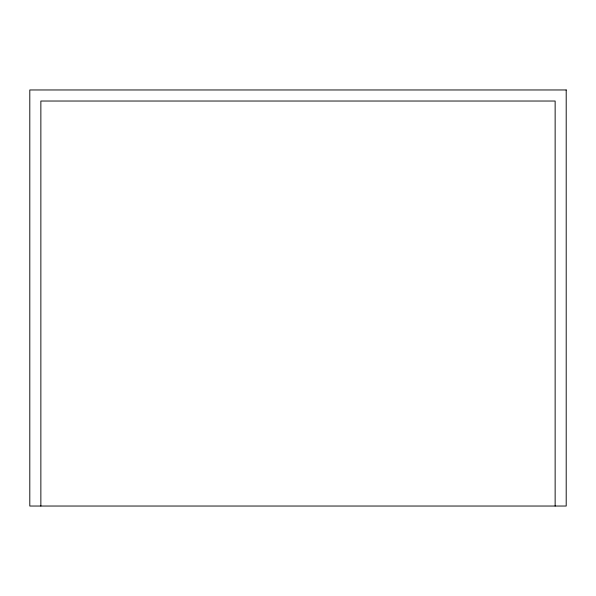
<?xml version="1.0" encoding="UTF-8"?>
<svg xmlns="http://www.w3.org/2000/svg" width="596" height="596" viewBox="0 0 596 596"><rect width="100%" height="100%" fill="white"/><g stroke="black" fill="none" stroke-linecap="round" stroke-linejoin="round"><path stroke-width="0.89" d="M555.137 506.034L555.137 101.029L40.863 101.029L40.863 506.034M566.2 89.966L29.8 89.966L29.8 506.034L566.2 506.034L566.2 89.966"/></g></svg>
